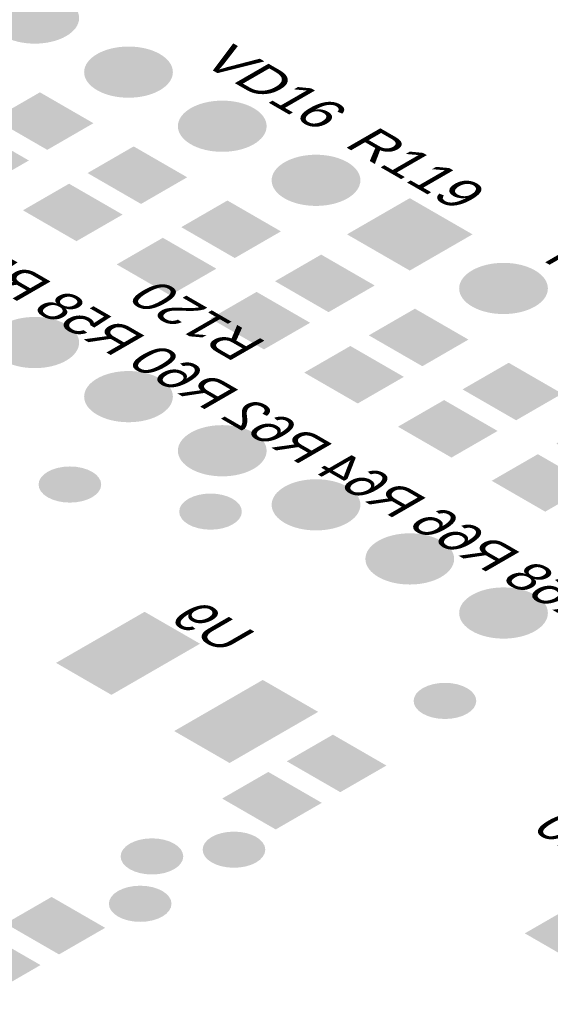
# Model space of a CAD drawing. Header units: millimetres. Extents: x -6 to 177, y -65 to 42.
# Drawn here: x 111.78 to 121.95, y -12.69 to 6.08 of the extents above; entities that cross this region are included whole.
import ezdxf

# ---------------------------------------------------------------- set-up
doc = ezdxf.new("R2010")
doc.units = ezdxf.units.MM
for name, color, linetype, true_color in [('Bottom Layer- Bottom', 7, 'Continuous', 0xffffff), ('Bottom Overlay- Bot Silk', 7, 'Continuous', 0xffffff), ('Bottom Paste- Bot Paste', 7, 'Continuous', 0xffffff), ('Bottom Solder- Bot Mask', 7, 'Continuous', 0xffffff), ('Multi-Layer', 7, 'Continuous', 0xffffff), ('Pad Holes', 7, 'Continuous', 0xffffff), ('Top Layer- Top', 7, 'Continuous', 0xffffff), ('Top Overlay- Top Silk', 7, 'Continuous', 0xffffff), ('Top Paste- Top Paste', 7, 'Continuous', 0xffffff), ('Top Solder- Top Mask', 7, 'Continuous', 0xffffff), ('Via Holes', 7, 'Continuous', 0xffffff)]:
    doc.layers.add(name, color=color, linetype=linetype, true_color=true_color)
doc.styles.add('Arial', font='')
doc.styles.get('Arial').set_extended_font_data('Arial')

# ---------------------------------------------------------------- blocks, each defined once
blk = doc.blocks.new('RES_0805_2012_B_128')
at = {"layer": 'Bottom Layer- Bottom', "linetype": 'Continuous', "lineweight": 18}
for points in [[(114.109, 2.582), (113.155, 3.133), (113.968, 3.603), (114.923, 3.052)], [(112.872, 1.868), (111.917, 2.419), (112.73, 2.888), (113.685, 2.337)]]:
    blk.add_hatch(color=7, dxfattribs=at).paths.add_polyline_path(points, flags=0)
at = {"layer": 'Bottom Paste- Bot Paste', "linetype": 'Continuous', "lineweight": 18}
for points in [[(114.109, 2.582), (113.155, 3.133), (113.968, 3.603), (114.923, 3.052)], [(112.872, 1.868), (111.917, 2.419), (112.73, 2.888), (113.685, 2.337)]]:
    blk.add_hatch(color=7, dxfattribs=at).paths.add_polyline_path(points, flags=0)
at = {"layer": 'Bottom Solder- Bot Mask', "linetype": 'Continuous', "lineweight": 18}
for points in [[(114.109, 2.541), (113.084, 3.133), (113.968, 3.644), (114.993, 3.052)], [(112.872, 1.827), (111.847, 2.419), (112.73, 2.929), (113.756, 2.337)]]:
    blk.add_hatch(color=7, dxfattribs=at).paths.add_polyline_path(points, flags=0)
blk = doc.blocks.new('RES_0805_2012_B_127')
at = {"layer": 'Bottom Layer- Bottom', "linetype": 'Continuous', "lineweight": 18}
for points in [[(112.313, 3.619), (111.359, 4.17), (112.172, 4.64), (113.126, 4.089)], [(111.076, 2.905), (110.121, 3.456), (110.934, 3.925), (111.889, 3.374)]]:
    blk.add_hatch(color=7, dxfattribs=at).paths.add_polyline_path(points, flags=0)
at = {"layer": 'Bottom Paste- Bot Paste', "linetype": 'Continuous', "lineweight": 18}
for points in [[(112.313, 3.619), (111.359, 4.17), (112.172, 4.64), (113.126, 4.089)], [(111.076, 2.905), (110.121, 3.456), (110.934, 3.925), (111.889, 3.374)]]:
    blk.add_hatch(color=7, dxfattribs=at).paths.add_polyline_path(points, flags=0)
at = {"layer": 'Bottom Solder- Bot Mask', "linetype": 'Continuous', "lineweight": 18}
for points in [[(112.313, 3.578), (111.288, 4.17), (112.172, 4.681), (113.197, 4.089)], [(111.076, 2.864), (110.051, 3.456), (110.934, 3.966), (111.96, 3.374)]]:
    blk.add_hatch(color=7, dxfattribs=at).paths.add_polyline_path(points, flags=0)
blk = doc.blocks.new('RES_0805_2012_B_126')
at = {"layer": 'Bottom Layer- Bottom', "linetype": 'Continuous', "lineweight": 18}
for points in [[(117.701, 0.508), (116.747, 1.059), (117.56, 1.529), (118.515, 0.978)], [(116.464, -0.206), (115.509, 0.345), (116.323, 0.814), (117.277, 0.263)]]:
    blk.add_hatch(color=7, dxfattribs=at).paths.add_polyline_path(points, flags=0)
at = {"layer": 'Bottom Paste- Bot Paste', "linetype": 'Continuous', "lineweight": 18}
for points in [[(117.701, 0.508), (116.747, 1.059), (117.56, 1.529), (118.515, 0.978)], [(116.464, -0.206), (115.509, 0.345), (116.323, 0.814), (117.277, 0.263)]]:
    blk.add_hatch(color=7, dxfattribs=at).paths.add_polyline_path(points, flags=0)
at = {"layer": 'Bottom Solder- Bot Mask', "linetype": 'Continuous', "lineweight": 18}
for points in [[(117.701, 0.467), (116.676, 1.059), (117.56, 1.57), (118.585, 0.978)], [(116.464, -0.247), (115.439, 0.345), (116.323, 0.855), (117.348, 0.263)]]:
    blk.add_hatch(color=7, dxfattribs=at).paths.add_polyline_path(points, flags=0)
blk = doc.blocks.new('RES_0805_2012_B_125')
at = {"layer": 'Bottom Layer- Bottom', "linetype": 'Continuous', "lineweight": 18}
for points in [[(119.498, -0.529), (118.543, 0.022), (119.356, 0.492), (120.311, -0.059)], [(118.26, -1.243), (117.305, -0.692), (118.119, -0.222), (119.073, -0.774)]]:
    blk.add_hatch(color=7, dxfattribs=at).paths.add_polyline_path(points, flags=0)
at = {"layer": 'Bottom Paste- Bot Paste', "linetype": 'Continuous', "lineweight": 18}
for points in [[(119.498, -0.529), (118.543, 0.022), (119.356, 0.492), (120.311, -0.059)], [(118.26, -1.243), (117.305, -0.692), (118.119, -0.222), (119.073, -0.774)]]:
    blk.add_hatch(color=7, dxfattribs=at).paths.add_polyline_path(points, flags=0)
at = {"layer": 'Bottom Solder- Bot Mask', "linetype": 'Continuous', "lineweight": 18}
for points in [[(119.498, -0.57), (118.472, 0.022), (119.356, 0.533), (120.381, -0.059)], [(118.26, -1.284), (117.235, -0.692), (118.119, -0.182), (119.144, -0.774)]]:
    blk.add_hatch(color=7, dxfattribs=at).paths.add_polyline_path(points, flags=0)
blk = doc.blocks.new('RES_0805_2012_B_123')
at = {"layer": 'Bottom Layer- Bottom', "linetype": 'Continuous', "lineweight": 18}
for points in [[(123.09, -2.603), (122.135, -2.051), (122.948, -1.582), (123.903, -2.133)], [(121.852, -3.317), (120.898, -2.766), (121.711, -2.296), (122.665, -2.848)]]:
    blk.add_hatch(color=7, dxfattribs=at).paths.add_polyline_path(points, flags=0)
at = {"layer": 'Bottom Paste- Bot Paste', "linetype": 'Continuous', "lineweight": 18}
for points in [[(123.09, -2.603), (122.135, -2.051), (122.948, -1.582), (123.903, -2.133)], [(121.852, -3.317), (120.898, -2.766), (121.711, -2.296), (122.665, -2.848)]]:
    blk.add_hatch(color=7, dxfattribs=at).paths.add_polyline_path(points, flags=0)
at = {"layer": 'Bottom Solder- Bot Mask', "linetype": 'Continuous', "lineweight": 18}
for points in [[(123.09, -2.643), (122.064, -2.051), (122.948, -1.541), (123.973, -2.133)], [(121.852, -3.358), (120.827, -2.766), (121.711, -2.256), (122.736, -2.848)]]:
    blk.add_hatch(color=7, dxfattribs=at).paths.add_polyline_path(points, flags=0)
blk = doc.blocks.new('RES_0805_2012_B_276')
at = {"layer": 'Bottom Layer- Bottom', "linetype": 'Continuous', "lineweight": 18}
for points in [[(115.905, 1.545), (114.951, 2.096), (115.764, 2.566), (116.719, 2.015)], [(114.668, 0.831), (113.713, 1.382), (114.527, 1.851), (115.481, 1.3)]]:
    blk.add_hatch(color=7, dxfattribs=at).paths.add_polyline_path(points, flags=0)
at = {"layer": 'Bottom Paste- Bot Paste', "linetype": 'Continuous', "lineweight": 18}
for points in [[(115.905, 1.545), (114.951, 2.096), (115.764, 2.566), (116.719, 2.015)], [(114.668, 0.831), (113.713, 1.382), (114.527, 1.851), (115.481, 1.3)]]:
    blk.add_hatch(color=7, dxfattribs=at).paths.add_polyline_path(points, flags=0)
at = {"layer": 'Bottom Solder- Bot Mask', "linetype": 'Continuous', "lineweight": 18}
for points in [[(115.905, 1.504), (114.88, 2.096), (115.764, 2.607), (116.789, 2.015)], [(114.668, 0.79), (113.643, 1.382), (114.527, 1.892), (115.552, 1.3)]]:
    blk.add_hatch(color=7, dxfattribs=at).paths.add_polyline_path(points, flags=0)
blk = doc.blocks.new('RES_0805_2012_B_273')
at = {"layer": 'Bottom Layer- Bottom', "linetype": 'Continuous', "lineweight": 18}
for points in [[(121.294, -1.566), (120.339, -1.014), (121.152, -0.545), (122.107, -1.096)], [(120.056, -2.28), (119.102, -1.729), (119.915, -1.259), (120.869, -1.811)]]:
    blk.add_hatch(color=7, dxfattribs=at).paths.add_polyline_path(points, flags=0)
at = {"layer": 'Bottom Paste- Bot Paste', "linetype": 'Continuous', "lineweight": 18}
for points in [[(121.294, -1.566), (120.339, -1.014), (121.152, -0.545), (122.107, -1.096)], [(120.056, -2.28), (119.102, -1.729), (119.915, -1.259), (120.869, -1.811)]]:
    blk.add_hatch(color=7, dxfattribs=at).paths.add_polyline_path(points, flags=0)
at = {"layer": 'Bottom Solder- Bot Mask', "linetype": 'Continuous', "lineweight": 18}
for points in [[(121.294, -1.606), (120.268, -1.014), (121.152, -0.504), (122.177, -1.096)], [(120.056, -2.321), (119.031, -1.729), (119.915, -1.219), (120.94, -1.811)]]:
    blk.add_hatch(color=7, dxfattribs=at).paths.add_polyline_path(points, flags=0)
blk = doc.blocks.new('RES_0805_2012_234')
at = {"layer": 'Top Layer- Top', "linetype": 'Continuous', "lineweight": 18}
for points in [[(112.396, -10.785), (113.351, -11.336), (112.538, -11.806), (111.583, -11.254)], [(111.159, -11.499), (112.114, -12.05), (111.3, -12.52), (110.346, -11.969)]]:
    blk.add_hatch(color=7, dxfattribs=at).paths.add_polyline_path(points, flags=0)
at = {"layer": 'Top Paste- Top Paste', "linetype": 'Continuous', "lineweight": 18}
for points in [[(112.396, -10.785), (113.351, -11.336), (112.538, -11.806), (111.583, -11.254)], [(111.159, -11.499), (112.114, -12.05), (111.3, -12.52), (110.346, -11.969)]]:
    blk.add_hatch(color=7, dxfattribs=at).paths.add_polyline_path(points, flags=0)
at = {"layer": 'Top Solder- Top Mask', "linetype": 'Continuous', "lineweight": 18}
for points in [[(112.396, -10.744), (113.422, -11.336), (112.538, -11.846), (111.513, -11.254)], [(111.159, -11.459), (112.184, -12.05), (111.3, -12.561), (110.275, -11.969)]]:
    blk.add_hatch(color=7, dxfattribs=at).paths.add_polyline_path(points, flags=0)
blk = doc.blocks.new('RES_0805_2012_224')
at = {"layer": 'Top Layer- Top', "linetype": 'Continuous', "lineweight": 18}
for points in [[(117.785, -7.674), (118.739, -8.225), (117.926, -8.695), (116.971, -8.144)], [(116.547, -8.388), (117.502, -8.94), (116.689, -9.409), (115.734, -8.858)]]:
    blk.add_hatch(color=7, dxfattribs=at).paths.add_polyline_path(points, flags=0)
at = {"layer": 'Top Paste- Top Paste', "linetype": 'Continuous', "lineweight": 18}
for points in [[(117.785, -7.674), (118.739, -8.225), (117.926, -8.695), (116.971, -8.144)], [(116.547, -8.388), (117.502, -8.94), (116.689, -9.409), (115.734, -8.858)]]:
    blk.add_hatch(color=7, dxfattribs=at).paths.add_polyline_path(points, flags=0)
at = {"layer": 'Top Solder- Top Mask', "linetype": 'Continuous', "lineweight": 18}
for points in [[(117.785, -7.633), (118.81, -8.225), (117.926, -8.735), (116.901, -8.144)], [(116.547, -8.348), (117.572, -8.94), (116.689, -9.45), (115.663, -8.858)]]:
    blk.add_hatch(color=7, dxfattribs=at).paths.add_polyline_path(points, flags=0)
blk = doc.blocks.new('LED3528_223')
at = {"layer": 'Top Layer- Top', "linetype": 'Continuous', "lineweight": 18}
for points in [[(124.149, -11.075), (122.522, -12.014), (121.532, -11.442), (123.159, -10.503)], [(123.795, -12.749), (125.421, -11.81), (126.411, -12.381), (124.785, -13.32)]]:
    blk.add_hatch(color=7, dxfattribs=at).paths.add_polyline_path(points, flags=0)
at = {"layer": 'Top Paste- Top Paste', "linetype": 'Continuous', "lineweight": 18}
for points in [[(124.149, -11.075), (122.522, -12.014), (121.532, -11.442), (123.159, -10.503)], [(123.795, -12.749), (125.421, -11.81), (126.411, -12.381), (124.785, -13.32)]]:
    blk.add_hatch(color=7, dxfattribs=at).paths.add_polyline_path(points, flags=0)
at = {"layer": 'Top Solder- Top Mask', "linetype": 'Continuous', "lineweight": 18}
for points in [[(124.219, -11.075), (122.522, -12.055), (121.461, -11.442), (123.159, -10.462)], [(123.724, -12.749), (125.421, -11.769), (126.482, -12.381), (124.785, -13.361)]]:
    blk.add_hatch(color=7, dxfattribs=at).paths.add_polyline_path(points, flags=0)
blk = doc.blocks.new('LED3528_46')
at = {"layer": 'Top Layer- Top', "linetype": 'Continuous', "lineweight": 18}
for points in [[(115.168, -5.89), (113.542, -6.829), (112.552, -6.257), (114.178, -5.318)], [(114.815, -7.564), (116.441, -6.625), (117.431, -7.196), (115.805, -8.135)]]:
    blk.add_hatch(color=7, dxfattribs=at).paths.add_polyline_path(points, flags=0)
at = {"layer": 'Top Paste- Top Paste', "linetype": 'Continuous', "lineweight": 18}
for points in [[(115.168, -5.89), (113.542, -6.829), (112.552, -6.257), (114.178, -5.318)], [(114.815, -7.564), (116.441, -6.625), (117.431, -7.196), (115.805, -8.135)]]:
    blk.add_hatch(color=7, dxfattribs=at).paths.add_polyline_path(points, flags=0)
at = {"layer": 'Top Solder- Top Mask', "linetype": 'Continuous', "lineweight": 18}
for points in [[(115.239, -5.89), (113.542, -6.87), (112.481, -6.257), (114.178, -5.278)], [(114.744, -7.564), (116.441, -6.584), (117.502, -7.196), (115.805, -8.176)]]:
    blk.add_hatch(color=7, dxfattribs=at).paths.add_polyline_path(points, flags=0)
blk = doc.blocks.new('DC_10_17')
at = {"layer": 'Bottom Layer- Bottom', "linetype": 'Continuous', "lineweight": 18}
h = blk.add_hatch(color=7, dxfattribs=at)
edge = h.paths.add_edge_path(flags=0)
edge.add_ellipse((121.053, 0.921), major_axis=(-0.8, 0), ratio=0.57735, start_angle=0, end_angle=360)
h = blk.add_hatch(color=7, dxfattribs=at)
edge = h.paths.add_edge_path(flags=0)
edge.add_ellipse((115.665, -2.19), major_axis=(-0.8, 0), ratio=0.57735, start_angle=0, end_angle=360)
h = blk.add_hatch(color=7, dxfattribs=at)
edge = h.paths.add_edge_path(flags=0)
edge.add_ellipse((117.461, -3.227), major_axis=(-0.8, 0), ratio=0.57735, start_angle=0, end_angle=360)
h = blk.add_hatch(color=7, dxfattribs=at)
edge = h.paths.add_edge_path(flags=0)
edge.add_ellipse((119.257, -4.264), major_axis=(-0.8, 0), ratio=0.57735, start_angle=0, end_angle=360)
h = blk.add_hatch(color=7, dxfattribs=at)
edge = h.paths.add_edge_path(flags=0)
edge.add_ellipse((121.053, -5.301), major_axis=(-0.8, 0), ratio=0.57735, start_angle=0, end_angle=360)
at = {"layer": 'Bottom Solder- Bot Mask', "linetype": 'Continuous', "lineweight": 18}
h = blk.add_hatch(color=7, dxfattribs=at)
edge = h.paths.add_edge_path(flags=0)
edge.add_ellipse((121.053, 0.921), major_axis=(-0.85, 0), ratio=0.57735, start_angle=0, end_angle=360)
h = blk.add_hatch(color=7, dxfattribs=at)
edge = h.paths.add_edge_path(flags=0)
edge.add_ellipse((115.665, -2.19), major_axis=(-0.85, 0), ratio=0.57735, start_angle=0, end_angle=360)
h = blk.add_hatch(color=7, dxfattribs=at)
edge = h.paths.add_edge_path(flags=0)
edge.add_ellipse((117.461, -3.227), major_axis=(-0.85, 0), ratio=0.57735, start_angle=0, end_angle=360)
h = blk.add_hatch(color=7, dxfattribs=at)
edge = h.paths.add_edge_path(flags=0)
edge.add_ellipse((119.257, -4.264), major_axis=(-0.85, 0), ratio=0.57735, start_angle=0, end_angle=360)
h = blk.add_hatch(color=7, dxfattribs=at)
edge = h.paths.add_edge_path(flags=0)
edge.add_ellipse((121.053, -5.301), major_axis=(-0.85, 0), ratio=0.57735, start_angle=0, end_angle=360)
at = {"layer": 'Multi-Layer', "linetype": 'Continuous', "lineweight": 18}
h = blk.add_hatch(color=9, dxfattribs=at)
edge = h.paths.add_edge_path(flags=0)
edge.add_ellipse((121.053, 0.921), major_axis=(-0.8, 0), ratio=0.57735, start_angle=0, end_angle=360)
h = blk.add_hatch(color=9, dxfattribs=at)
edge = h.paths.add_edge_path(flags=0)
edge.add_ellipse((115.665, -2.19), major_axis=(-0.8, 0), ratio=0.57735, start_angle=0, end_angle=360)
h = blk.add_hatch(color=9, dxfattribs=at)
edge = h.paths.add_edge_path(flags=0)
edge.add_ellipse((117.461, -3.227), major_axis=(-0.8, 0), ratio=0.57735, start_angle=0, end_angle=360)
h = blk.add_hatch(color=9, dxfattribs=at)
edge = h.paths.add_edge_path(flags=0)
edge.add_ellipse((119.257, -4.264), major_axis=(-0.8, 0), ratio=0.57735, start_angle=0, end_angle=360)
h = blk.add_hatch(color=9, dxfattribs=at)
edge = h.paths.add_edge_path(flags=0)
edge.add_ellipse((121.053, -5.301), major_axis=(-0.8, 0), ratio=0.57735, start_angle=0, end_angle=360)
at = {"layer": 'Pad Holes', "linetype": 'Continuous', "lineweight": 18}
h = blk.add_hatch(color=7, dxfattribs=at)
edge = h.paths.add_edge_path(flags=0)
edge.add_ellipse((121.053, 0.921), major_axis=(-0.4, 0), ratio=0.57735, start_angle=0, end_angle=360)
h = blk.add_hatch(color=7, dxfattribs=at)
edge = h.paths.add_edge_path(flags=0)
edge.add_ellipse((115.665, -2.19), major_axis=(-0.4, 0), ratio=0.57735, start_angle=0, end_angle=360)
h = blk.add_hatch(color=7, dxfattribs=at)
edge = h.paths.add_edge_path(flags=0)
edge.add_ellipse((117.461, -3.227), major_axis=(-0.4, 0), ratio=0.57735, start_angle=0, end_angle=360)
h = blk.add_hatch(color=7, dxfattribs=at)
edge = h.paths.add_edge_path(flags=0)
edge.add_ellipse((119.257, -4.264), major_axis=(-0.4, 0), ratio=0.57735, start_angle=0, end_angle=360)
h = blk.add_hatch(color=7, dxfattribs=at)
edge = h.paths.add_edge_path(flags=0)
edge.add_ellipse((121.053, -5.301), major_axis=(-0.4, 0), ratio=0.57735, start_angle=0, end_angle=360)
at = {"layer": 'Top Layer- Top', "linetype": 'Continuous', "lineweight": 18}
h = blk.add_hatch(color=7, dxfattribs=at)
edge = h.paths.add_edge_path(flags=0)
edge.add_ellipse((121.053, 0.921), major_axis=(-0.8, 0), ratio=0.57735, start_angle=0, end_angle=360)
h = blk.add_hatch(color=7, dxfattribs=at)
edge = h.paths.add_edge_path(flags=0)
edge.add_ellipse((115.665, -2.19), major_axis=(-0.8, 0), ratio=0.57735, start_angle=0, end_angle=360)
h = blk.add_hatch(color=7, dxfattribs=at)
edge = h.paths.add_edge_path(flags=0)
edge.add_ellipse((117.461, -3.227), major_axis=(-0.8, 0), ratio=0.57735, start_angle=0, end_angle=360)
h = blk.add_hatch(color=7, dxfattribs=at)
edge = h.paths.add_edge_path(flags=0)
edge.add_ellipse((119.257, -4.264), major_axis=(-0.8, 0), ratio=0.57735, start_angle=0, end_angle=360)
h = blk.add_hatch(color=7, dxfattribs=at)
edge = h.paths.add_edge_path(flags=0)
edge.add_ellipse((121.053, -5.301), major_axis=(-0.8, 0), ratio=0.57735, start_angle=0, end_angle=360)
at = {"layer": 'Top Solder- Top Mask', "linetype": 'Continuous', "lineweight": 18}
h = blk.add_hatch(color=7, dxfattribs=at)
edge = h.paths.add_edge_path(flags=0)
edge.add_ellipse((121.053, 0.921), major_axis=(-0.85, 0), ratio=0.57735, start_angle=0, end_angle=360)
h = blk.add_hatch(color=7, dxfattribs=at)
edge = h.paths.add_edge_path(flags=0)
edge.add_ellipse((115.665, -2.19), major_axis=(-0.85, 0), ratio=0.57735, start_angle=0, end_angle=360)
h = blk.add_hatch(color=7, dxfattribs=at)
edge = h.paths.add_edge_path(flags=0)
edge.add_ellipse((117.461, -3.227), major_axis=(-0.85, 0), ratio=0.57735, start_angle=0, end_angle=360)
h = blk.add_hatch(color=7, dxfattribs=at)
edge = h.paths.add_edge_path(flags=0)
edge.add_ellipse((119.257, -4.264), major_axis=(-0.85, 0), ratio=0.57735, start_angle=0, end_angle=360)
h = blk.add_hatch(color=7, dxfattribs=at)
edge = h.paths.add_edge_path(flags=0)
edge.add_ellipse((121.053, -5.301), major_axis=(-0.85, 0), ratio=0.57735, start_angle=0, end_angle=360)
blk = doc.blocks.new('DC_10_13')
at = {"layer": 'Bottom Layer- Bottom', "linetype": 'Continuous', "lineweight": 18}
h = blk.add_hatch(color=7, dxfattribs=at)
edge = h.paths.add_edge_path(flags=0)
edge.add_ellipse((112.073, 6.105), major_axis=(-0.8, 0), ratio=0.57735, start_angle=0, end_angle=360)
h = blk.add_hatch(color=7, dxfattribs=at)
edge = h.paths.add_edge_path(flags=0)
edge.add_ellipse((113.869, 5.068), major_axis=(-0.8, 0), ratio=0.57735, start_angle=0, end_angle=360)
h = blk.add_hatch(color=7, dxfattribs=at)
edge = h.paths.add_edge_path(flags=0)
edge.add_ellipse((115.665, 4.031), major_axis=(-0.8, 0), ratio=0.57735, start_angle=0, end_angle=360)
h = blk.add_hatch(color=7, dxfattribs=at)
edge = h.paths.add_edge_path(flags=0)
edge.add_ellipse((117.461, 2.994), major_axis=(-0.8, 0), ratio=0.57735, start_angle=0, end_angle=360)
blk.add_hatch(color=7, dxfattribs=at).paths.add_polyline_path([(119.257, 1.304), (118.126, 1.958), (119.257, 2.611), (120.388, 1.958)], flags=0)
h = blk.add_hatch(color=7, dxfattribs=at)
edge = h.paths.add_edge_path(flags=0)
edge.add_ellipse((112.073, -0.116), major_axis=(-0.8, 0), ratio=0.57735, start_angle=0, end_angle=360)
h = blk.add_hatch(color=7, dxfattribs=at)
edge = h.paths.add_edge_path(flags=0)
edge.add_ellipse((113.869, -1.153), major_axis=(-0.8, 0), ratio=0.57735, start_angle=0, end_angle=360)
at = {"layer": 'Bottom Solder- Bot Mask', "linetype": 'Continuous', "lineweight": 18}
h = blk.add_hatch(color=7, dxfattribs=at)
edge = h.paths.add_edge_path(flags=0)
edge.add_ellipse((112.073, 6.105), major_axis=(-0.85, 0), ratio=0.57735, start_angle=0, end_angle=360)
h = blk.add_hatch(color=7, dxfattribs=at)
edge = h.paths.add_edge_path(flags=0)
edge.add_ellipse((113.869, 5.068), major_axis=(-0.85, 0), ratio=0.57735, start_angle=0, end_angle=360)
h = blk.add_hatch(color=7, dxfattribs=at)
edge = h.paths.add_edge_path(flags=0)
edge.add_ellipse((115.665, 4.031), major_axis=(-0.85, 0), ratio=0.57735, start_angle=0, end_angle=360)
h = blk.add_hatch(color=7, dxfattribs=at)
edge = h.paths.add_edge_path(flags=0)
edge.add_ellipse((117.461, 2.994), major_axis=(-0.85, 0), ratio=0.57735, start_angle=0, end_angle=360)
blk.add_hatch(color=7, dxfattribs=at).paths.add_polyline_path([(119.257, 1.264), (118.055, 1.958), (119.257, 2.652), (120.459, 1.958)], flags=0)
h = blk.add_hatch(color=7, dxfattribs=at)
edge = h.paths.add_edge_path(flags=0)
edge.add_ellipse((112.073, -0.116), major_axis=(-0.85, 0), ratio=0.57735, start_angle=0, end_angle=360)
h = blk.add_hatch(color=7, dxfattribs=at)
edge = h.paths.add_edge_path(flags=0)
edge.add_ellipse((113.869, -1.153), major_axis=(-0.85, 0), ratio=0.57735, start_angle=0, end_angle=360)
at = {"layer": 'Multi-Layer', "linetype": 'Continuous', "lineweight": 18}
h = blk.add_hatch(color=9, dxfattribs=at)
edge = h.paths.add_edge_path(flags=0)
edge.add_ellipse((112.073, 6.105), major_axis=(-0.8, 0), ratio=0.57735, start_angle=0, end_angle=360)
h = blk.add_hatch(color=9, dxfattribs=at)
edge = h.paths.add_edge_path(flags=0)
edge.add_ellipse((113.869, 5.068), major_axis=(-0.8, 0), ratio=0.57735, start_angle=0, end_angle=360)
h = blk.add_hatch(color=9, dxfattribs=at)
edge = h.paths.add_edge_path(flags=0)
edge.add_ellipse((115.665, 4.031), major_axis=(-0.8, 0), ratio=0.57735, start_angle=0, end_angle=360)
h = blk.add_hatch(color=9, dxfattribs=at)
edge = h.paths.add_edge_path(flags=0)
edge.add_ellipse((117.461, 2.994), major_axis=(-0.8, 0), ratio=0.57735, start_angle=0, end_angle=360)
blk.add_hatch(color=9, dxfattribs=at).paths.add_polyline_path([(119.257, 1.304), (118.126, 1.958), (119.257, 2.611), (120.388, 1.958)], flags=0)
h = blk.add_hatch(color=9, dxfattribs=at)
edge = h.paths.add_edge_path(flags=0)
edge.add_ellipse((112.073, -0.116), major_axis=(-0.8, 0), ratio=0.57735, start_angle=0, end_angle=360)
h = blk.add_hatch(color=9, dxfattribs=at)
edge = h.paths.add_edge_path(flags=0)
edge.add_ellipse((113.869, -1.153), major_axis=(-0.8, 0), ratio=0.57735, start_angle=0, end_angle=360)
at = {"layer": 'Pad Holes', "linetype": 'Continuous', "lineweight": 18}
h = blk.add_hatch(color=7, dxfattribs=at)
edge = h.paths.add_edge_path(flags=0)
edge.add_ellipse((112.073, 6.105), major_axis=(-0.4, 0), ratio=0.57735, start_angle=0, end_angle=360)
h = blk.add_hatch(color=7, dxfattribs=at)
edge = h.paths.add_edge_path(flags=0)
edge.add_ellipse((113.869, 5.068), major_axis=(-0.4, 0), ratio=0.57735, start_angle=0, end_angle=360)
h = blk.add_hatch(color=7, dxfattribs=at)
edge = h.paths.add_edge_path(flags=0)
edge.add_ellipse((115.665, 4.031), major_axis=(-0.4, 0), ratio=0.57735, start_angle=0, end_angle=360)
h = blk.add_hatch(color=7, dxfattribs=at)
edge = h.paths.add_edge_path(flags=0)
edge.add_ellipse((117.461, 2.994), major_axis=(-0.4, 0), ratio=0.57735, start_angle=0, end_angle=360)
h = blk.add_hatch(color=7, dxfattribs=at)
edge = h.paths.add_edge_path(flags=0)
edge.add_ellipse((119.257, 1.958), major_axis=(-0.4, 0), ratio=0.57735, start_angle=0, end_angle=360)
h = blk.add_hatch(color=7, dxfattribs=at)
edge = h.paths.add_edge_path(flags=0)
edge.add_ellipse((112.073, -0.116), major_axis=(-0.4, 0), ratio=0.57735, start_angle=0, end_angle=360)
h = blk.add_hatch(color=7, dxfattribs=at)
edge = h.paths.add_edge_path(flags=0)
edge.add_ellipse((113.869, -1.153), major_axis=(-0.4, 0), ratio=0.57735, start_angle=0, end_angle=360)
at = {"layer": 'Top Layer- Top', "linetype": 'Continuous', "lineweight": 18}
h = blk.add_hatch(color=7, dxfattribs=at)
edge = h.paths.add_edge_path(flags=0)
edge.add_ellipse((112.073, 6.105), major_axis=(-0.8, 0), ratio=0.57735, start_angle=0, end_angle=360)
h = blk.add_hatch(color=7, dxfattribs=at)
edge = h.paths.add_edge_path(flags=0)
edge.add_ellipse((113.869, 5.068), major_axis=(-0.8, 0), ratio=0.57735, start_angle=0, end_angle=360)
h = blk.add_hatch(color=7, dxfattribs=at)
edge = h.paths.add_edge_path(flags=0)
edge.add_ellipse((115.665, 4.031), major_axis=(-0.8, 0), ratio=0.57735, start_angle=0, end_angle=360)
h = blk.add_hatch(color=7, dxfattribs=at)
edge = h.paths.add_edge_path(flags=0)
edge.add_ellipse((117.461, 2.994), major_axis=(-0.8, 0), ratio=0.57735, start_angle=0, end_angle=360)
blk.add_hatch(color=7, dxfattribs=at).paths.add_polyline_path([(119.257, 1.304), (118.126, 1.958), (119.257, 2.611), (120.388, 1.958)], flags=0)
h = blk.add_hatch(color=7, dxfattribs=at)
edge = h.paths.add_edge_path(flags=0)
edge.add_ellipse((112.073, -0.116), major_axis=(-0.8, 0), ratio=0.57735, start_angle=0, end_angle=360)
h = blk.add_hatch(color=7, dxfattribs=at)
edge = h.paths.add_edge_path(flags=0)
edge.add_ellipse((113.869, -1.153), major_axis=(-0.8, 0), ratio=0.57735, start_angle=0, end_angle=360)
at = {"layer": 'Top Solder- Top Mask', "linetype": 'Continuous', "lineweight": 18}
h = blk.add_hatch(color=7, dxfattribs=at)
edge = h.paths.add_edge_path(flags=0)
edge.add_ellipse((112.073, 6.105), major_axis=(-0.85, 0), ratio=0.57735, start_angle=0, end_angle=360)
h = blk.add_hatch(color=7, dxfattribs=at)
edge = h.paths.add_edge_path(flags=0)
edge.add_ellipse((113.869, 5.068), major_axis=(-0.85, 0), ratio=0.57735, start_angle=0, end_angle=360)
h = blk.add_hatch(color=7, dxfattribs=at)
edge = h.paths.add_edge_path(flags=0)
edge.add_ellipse((115.665, 4.031), major_axis=(-0.85, 0), ratio=0.57735, start_angle=0, end_angle=360)
h = blk.add_hatch(color=7, dxfattribs=at)
edge = h.paths.add_edge_path(flags=0)
edge.add_ellipse((117.461, 2.994), major_axis=(-0.85, 0), ratio=0.57735, start_angle=0, end_angle=360)
blk.add_hatch(color=7, dxfattribs=at).paths.add_polyline_path([(119.257, 1.264), (118.055, 1.958), (119.257, 2.652), (120.459, 1.958)], flags=0)
h = blk.add_hatch(color=7, dxfattribs=at)
edge = h.paths.add_edge_path(flags=0)
edge.add_ellipse((112.073, -0.116), major_axis=(-0.85, 0), ratio=0.57735, start_angle=0, end_angle=360)
h = blk.add_hatch(color=7, dxfattribs=at)
edge = h.paths.add_edge_path(flags=0)
edge.add_ellipse((113.869, -1.153), major_axis=(-0.85, 0), ratio=0.57735, start_angle=0, end_angle=360)

msp = doc.modelspace()

# ---------------------------------------------------------------- hatches: boundary and pattern name
at = {"layer": 'Bottom Layer- Bottom', "linetype": 'Continuous', "lineweight": 18}
h = msp.add_hatch(color=7, dxfattribs=at)
edge = h.paths.add_edge_path(flags=0)
edge.add_ellipse((112.746, -2.838), major_axis=(-0.55, 0), ratio=0.57735, start_angle=0, end_angle=360)
h = msp.add_hatch(color=7, dxfattribs=at)
edge = h.paths.add_edge_path(flags=0)
edge.add_ellipse((115.44, -3.357), major_axis=(-0.55, 0), ratio=0.57735, start_angle=0, end_angle=360)
h = msp.add_hatch(color=7, dxfattribs=at)
edge = h.paths.add_edge_path(flags=0)
edge.add_ellipse((119.931, -6.986), major_axis=(-0.55, 0), ratio=0.57735, start_angle=0, end_angle=360)
h = msp.add_hatch(color=7, dxfattribs=at)
edge = h.paths.add_edge_path(flags=0)
edge.add_ellipse((115.889, -9.838), major_axis=(-0.55, 0), ratio=0.57735, start_angle=0, end_angle=360)
h = msp.add_hatch(color=7, dxfattribs=at)
edge = h.paths.add_edge_path(flags=0)
edge.add_ellipse((114.318, -9.967), major_axis=(-0.55, 0), ratio=0.57735, start_angle=0, end_angle=360)
h = msp.add_hatch(color=7, dxfattribs=at)
edge = h.paths.add_edge_path(flags=0)
edge.add_ellipse((114.093, -10.875), major_axis=(-0.55, 0), ratio=0.57735, start_angle=0, end_angle=360)
at = {"layer": 'Bottom Solder- Bot Mask', "linetype": 'Continuous', "lineweight": 18}
h = msp.add_hatch(color=7, dxfattribs=at)
edge = h.paths.add_edge_path(flags=0)
edge.add_ellipse((112.746, -2.838), major_axis=(-0.6, 0), ratio=0.57735, start_angle=0, end_angle=360)
h = msp.add_hatch(color=7, dxfattribs=at)
edge = h.paths.add_edge_path(flags=0)
edge.add_ellipse((115.44, -3.357), major_axis=(-0.6, 0), ratio=0.57735, start_angle=0, end_angle=360)
h = msp.add_hatch(color=7, dxfattribs=at)
edge = h.paths.add_edge_path(flags=0)
edge.add_ellipse((119.931, -6.986), major_axis=(-0.6, 0), ratio=0.57735, start_angle=0, end_angle=360)
h = msp.add_hatch(color=7, dxfattribs=at)
edge = h.paths.add_edge_path(flags=0)
edge.add_ellipse((115.889, -9.838), major_axis=(-0.6, 0), ratio=0.57735, start_angle=0, end_angle=360)
h = msp.add_hatch(color=7, dxfattribs=at)
edge = h.paths.add_edge_path(flags=0)
edge.add_ellipse((114.318, -9.967), major_axis=(-0.6, 0), ratio=0.57735, start_angle=0, end_angle=360)
h = msp.add_hatch(color=7, dxfattribs=at)
edge = h.paths.add_edge_path(flags=0)
edge.add_ellipse((114.093, -10.875), major_axis=(-0.6, 0), ratio=0.57735, start_angle=0, end_angle=360)
at = {"layer": 'Top Layer- Top', "linetype": 'Continuous', "lineweight": 18}
h = msp.add_hatch(color=7, dxfattribs=at)
edge = h.paths.add_edge_path(flags=0)
edge.add_ellipse((112.746, -2.838), major_axis=(-0.55, 0), ratio=0.57735, start_angle=0, end_angle=360)
h = msp.add_hatch(color=7, dxfattribs=at)
edge = h.paths.add_edge_path(flags=0)
edge.add_ellipse((115.44, -3.357), major_axis=(-0.55, 0), ratio=0.57735, start_angle=0, end_angle=360)
h = msp.add_hatch(color=7, dxfattribs=at)
edge = h.paths.add_edge_path(flags=0)
edge.add_ellipse((119.931, -6.986), major_axis=(-0.55, 0), ratio=0.57735, start_angle=0, end_angle=360)
h = msp.add_hatch(color=7, dxfattribs=at)
edge = h.paths.add_edge_path(flags=0)
edge.add_ellipse((115.889, -9.838), major_axis=(-0.55, 0), ratio=0.57735, start_angle=0, end_angle=360)
h = msp.add_hatch(color=7, dxfattribs=at)
edge = h.paths.add_edge_path(flags=0)
edge.add_ellipse((114.318, -9.967), major_axis=(-0.55, 0), ratio=0.57735, start_angle=0, end_angle=360)
h = msp.add_hatch(color=7, dxfattribs=at)
edge = h.paths.add_edge_path(flags=0)
edge.add_ellipse((114.093, -10.875), major_axis=(-0.55, 0), ratio=0.57735, start_angle=0, end_angle=360)
at = {"layer": 'Top Solder- Top Mask', "linetype": 'Continuous', "lineweight": 18}
h = msp.add_hatch(color=7, dxfattribs=at)
edge = h.paths.add_edge_path(flags=0)
edge.add_ellipse((112.746, -2.838), major_axis=(-0.6, 0), ratio=0.57735, start_angle=0, end_angle=360)
h = msp.add_hatch(color=7, dxfattribs=at)
edge = h.paths.add_edge_path(flags=0)
edge.add_ellipse((115.44, -3.357), major_axis=(-0.6, 0), ratio=0.57735, start_angle=0, end_angle=360)
h = msp.add_hatch(color=7, dxfattribs=at)
edge = h.paths.add_edge_path(flags=0)
edge.add_ellipse((119.931, -6.986), major_axis=(-0.6, 0), ratio=0.57735, start_angle=0, end_angle=360)
h = msp.add_hatch(color=7, dxfattribs=at)
edge = h.paths.add_edge_path(flags=0)
edge.add_ellipse((115.889, -9.838), major_axis=(-0.6, 0), ratio=0.57735, start_angle=0, end_angle=360)
h = msp.add_hatch(color=7, dxfattribs=at)
edge = h.paths.add_edge_path(flags=0)
edge.add_ellipse((114.318, -9.967), major_axis=(-0.6, 0), ratio=0.57735, start_angle=0, end_angle=360)
h = msp.add_hatch(color=7, dxfattribs=at)
edge = h.paths.add_edge_path(flags=0)
edge.add_ellipse((114.093, -10.875), major_axis=(-0.6, 0), ratio=0.57735, start_angle=0, end_angle=360)
at = {"layer": 'Via Holes', "linetype": 'Continuous', "lineweight": 18}
h = msp.add_hatch(color=7, dxfattribs=at)
edge = h.paths.add_edge_path(flags=0)
edge.add_ellipse((112.746, -2.838), major_axis=(-0.3, 0), ratio=0.57735, start_angle=0, end_angle=360)
h = msp.add_hatch(color=7, dxfattribs=at)
edge = h.paths.add_edge_path(flags=0)
edge.add_ellipse((115.44, -3.357), major_axis=(-0.3, 0), ratio=0.57735, start_angle=0, end_angle=360)
h = msp.add_hatch(color=7, dxfattribs=at)
edge = h.paths.add_edge_path(flags=0)
edge.add_ellipse((119.931, -6.986), major_axis=(-0.3, 0), ratio=0.57735, start_angle=0, end_angle=360)
h = msp.add_hatch(color=7, dxfattribs=at)
edge = h.paths.add_edge_path(flags=0)
edge.add_ellipse((115.889, -9.838), major_axis=(-0.3, 0), ratio=0.57735, start_angle=0, end_angle=360)
h = msp.add_hatch(color=7, dxfattribs=at)
edge = h.paths.add_edge_path(flags=0)
edge.add_ellipse((114.318, -9.967), major_axis=(-0.3, 0), ratio=0.57735, start_angle=0, end_angle=360)
h = msp.add_hatch(color=7, dxfattribs=at)
edge = h.paths.add_edge_path(flags=0)
edge.add_ellipse((114.093, -10.875), major_axis=(-0.3, 0), ratio=0.57735, start_angle=0, end_angle=360)

# ---------------------------------------------------------------- linework, layer by layer
at = {"color": 252, "linetype": 'Continuous', "lineweight": 13}
for points in [[(177.13, -22.25), (65.407, 42.254)], [(177.13, -23.474), (65.407, 41.029)]]:
    msp.add_open_spline(points, degree=1, dxfattribs=at)
at = {"color": 163, "linetype": 'Continuous', "lineweight": 18}
msp.add_open_spline([(65.407, 41.029), (177.13, -23.474)], degree=1, dxfattribs=at)

# ---------------------------------------------------------------- block references
for name in ['DC_10_13', 'RES_0805_2012_B_127', 'RES_0805_2012_B_128', 'RES_0805_2012_B_276', 'RES_0805_2012_B_126', 'DC_10_17', 'RES_0805_2012_B_125', 'RES_0805_2012_B_273', 'RES_0805_2012_B_123', 'LED3528_46', 'RES_0805_2012_224', 'LED3528_223', 'RES_0805_2012_234']:
    msp.add_blockref(name, (0, 0), dxfattribs=at)

# ---------------------------------------------------------------- texts
at = {"layer": 'Bottom Overlay- Bot Silk', "color": 44, "linetype": 'Continuous', "lineweight": 13, "extrusion": (0, -0.816497, -0.57735), "char_height": 0.912, "attachment_point": 7, "text_direction": (-0.707107, 0.408248, -0.57735), "line_spacing_factor": 1.047437, "style": 'Arial'}
for s, insert in [('\\fArial|b0|i0;\\W0.9692;R56', (111.793, 0.636, 0.104)), ('\\fArial|b0|i0;\\W0.9701;R58', (113.59, -0.401, 0.104)), ('\\fArial|b0|i0;\\W0.9676;R60', (115.386, -1.438, 0.104)), ('\\fArial|b0|i0;\\W0.9648;R62', (117.182, -2.475, 0.104)), ('\\fArial|b0|i0;\\W0.9676;R64', (118.978, -3.512, 0.104)), ('\\fArial|b0|i0;\\W0.9692;R66', (120.774, -4.549, 0.104)), ('\\fArial|b0|i0;\\W0.9701;R68', (122.57, -5.586, 0.104)), ('\\fArial|b0|i0;\\W0.9568;U9', (115.692, -6.074, 0.104)), ('\\fArial|b0|i0;\\W0.9676;U10', (123.145, -10.377, 0.104))]:
    msp.add_mtext(s, dxfattribs=dict(at, insert=insert))
at = {"layer": 'Top Overlay- Top Silk', "color": 2, "linetype": 'Continuous', "lineweight": 13, "extrusion": (0, 0.816497, 0.57735), "char_height": 0.912, "attachment_point": 7, "line_spacing_factor": 1.047437, "style": 'Arial'}
for s, insert, text_direction in [('\\fArial|b0|i0;\\W1.0081;VD16', (115.217, 5.244, 0.16), (0.707107, -0.408248, 0.57735)), ('\\fArial|b0|i0;\\W1.0092;R119', (117.965, 3.657, 0.16), (0.707107, -0.408248, 0.57735)), ('\\fArial|b0|i0;\\W0.9728;HG8', (121.772, 1.459, 0.16), (0.707107, -0.408248, 0.57735)), ('\\fArial|b0|i0;\\W0.9751;R120', (116.553, -0.116, -0.152), (-0.707107, 0.408248, -0.57735))]:
    msp.add_mtext(s, dxfattribs=dict(at, insert=insert, text_direction=text_direction))

doc.saveas('drawing.dxf')
